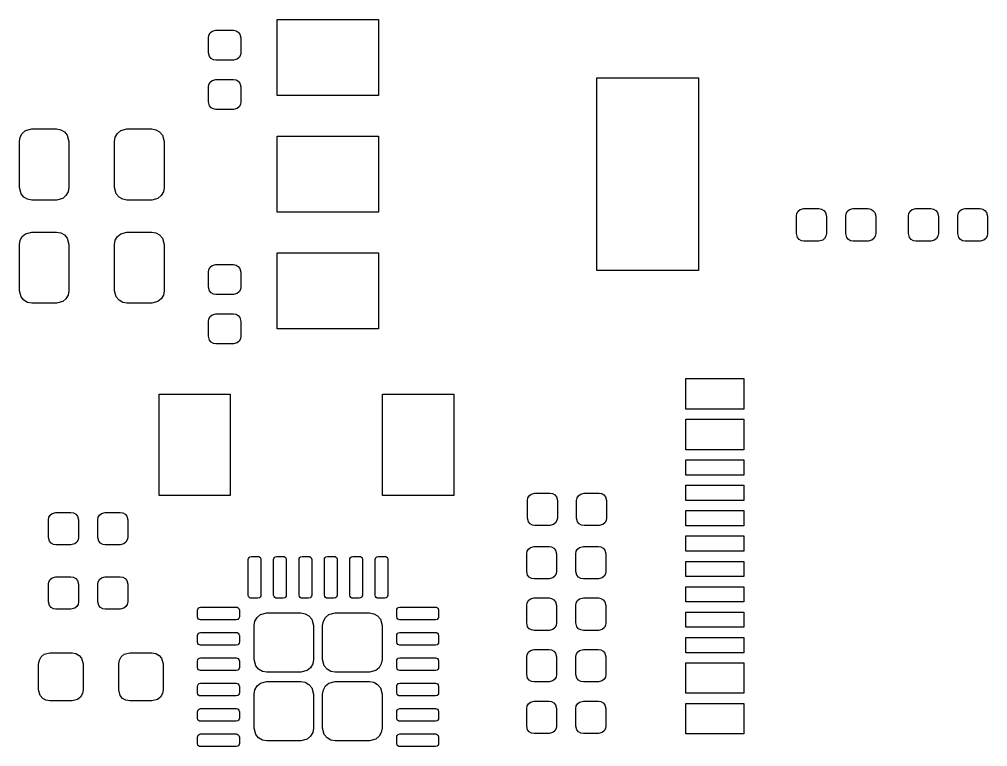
# Model space of a CAD drawing. Extents: x 105.1 to 182.7, y -98.9 to -74.4.
# Drawn here: x 163.6 to 182.67, y -88.75 to -74.42 of the extents above; entities that cross this region are included whole.
import ezdxf

# ---------------------------------------------------------------- set-up
doc = ezdxf.new("R2010")
doc.units = 0
doc.header["$MEASUREMENT"] = 0
doc.layers.add('BLACK', color=7, linetype='CONTINUOUS')

msp = doc.modelspace()

# ---------------------------------------------------------------- linework, layer by layer
at = {"layer": 'BLACK', "linetype": 'CONTINUOUS'}
for p, q in [((168.672, -75.92), (168.672, -74.42)), ((168.672, -74.42), (170.672, -74.42)), ((170.672, -74.42), (170.672, -75.92)), ((167.32, -74.7825), (167.329, -74.7321)), ((167.329, -74.7321), (167.355, -74.6877)), ((167.355, -74.6877), (167.394, -74.6548)), ((167.394, -74.6548), (167.468, -74.635)), ((167.468, -74.635), (167.812, -74.635)), ((167.812, -74.635), (167.863, -74.6439)), ((167.863, -74.6439), (167.907, -74.6695)), ((167.907, -74.6695), (167.94, -74.7087)), ((167.94, -74.7087), (167.96, -74.7825)), ((167.32, -75.0775), (167.32, -74.7825)), ((167.96, -74.7825), (167.96, -75.0775)), ((167.34, -75.1512), (167.32, -75.0775)), ((167.951, -75.1279), (167.925, -75.1723)), ((167.96, -75.0775), (167.951, -75.1279)), ((167.373, -75.1905), (167.34, -75.1512)), ((167.417, -75.2161), (167.373, -75.1905)), ((167.468, -75.225), (167.417, -75.2161)), ((167.812, -75.225), (167.468, -75.225)), ((167.886, -75.2052), (167.812, -75.225)), ((167.925, -75.1723), (167.886, -75.2052)), ((167.32, -75.7525), (167.329, -75.7021)), ((167.329, -75.7021), (167.355, -75.6577)), ((167.355, -75.6577), (167.394, -75.6248)), ((167.394, -75.6248), (167.468, -75.605)), ((167.468, -75.605), (167.812, -75.605)), ((167.812, -75.605), (167.863, -75.6139)), ((167.863, -75.6139), (167.907, -75.6395)), ((167.907, -75.6395), (167.94, -75.6787)), ((167.94, -75.6787), (167.96, -75.7525)), ((174.972, -79.37), (174.972, -75.57)), ((174.972, -75.57), (176.972, -75.57)), ((176.972, -75.57), (176.972, -79.37)), ((167.32, -76.0475), (167.32, -75.7525)), ((167.96, -75.7525), (167.96, -76.0475)), ((167.34, -76.1213), (167.32, -76.0475)), ((167.96, -76.0475), (167.951, -76.0979)), ((170.672, -75.92), (168.672, -75.92)), ((167.373, -76.1605), (167.34, -76.1213)), ((167.417, -76.1861), (167.373, -76.1605)), ((167.468, -76.195), (167.417, -76.1861)), ((167.812, -76.195), (167.468, -76.195)), ((167.886, -76.1752), (167.812, -76.195)), ((167.925, -76.1423), (167.886, -76.1752)), ((167.951, -76.0979), (167.925, -76.1423)), ((163.654, -76.6671), (163.718, -76.6127)), ((163.718, -76.6127), (163.84, -76.58)), ((163.84, -76.58), (164.328, -76.58)), ((164.328, -76.58), (164.411, -76.5947)), ((164.411, -76.5947), (164.484, -76.637)), ((164.484, -76.637), (164.539, -76.7019)), ((165.529, -76.6671), (165.593, -76.6127)), ((165.593, -76.6127), (165.715, -76.58)), ((165.715, -76.58), (166.203, -76.58)), ((166.203, -76.58), (166.286, -76.5947)), ((166.286, -76.5947), (166.359, -76.637)), ((166.359, -76.637), (166.414, -76.7019)), ((163.596, -76.8237), (163.611, -76.7404)), ((163.596, -77.7362), (163.596, -76.8237)), ((163.611, -76.7404), (163.654, -76.6671)), ((164.539, -76.7019), (164.571, -76.8237)), ((164.571, -76.8237), (164.571, -77.7362)), ((165.471, -76.8237), (165.486, -76.7404)), ((165.471, -77.7362), (165.471, -76.8237)), ((165.486, -76.7404), (165.529, -76.6671)), ((166.414, -76.7019), (166.446, -76.8237)), ((166.446, -76.8237), (166.446, -77.7362)), ((168.672, -78.22), (168.672, -76.72)), ((168.672, -76.72), (170.672, -76.72)), ((170.672, -76.72), (170.672, -78.22)), ((163.629, -77.8581), (163.596, -77.7362)), ((164.571, -77.7362), (164.557, -77.8196)), ((165.504, -77.8581), (165.471, -77.7362)), ((166.446, -77.7362), (166.432, -77.8196)), ((163.684, -77.923), (163.629, -77.8581)), ((163.757, -77.9653), (163.684, -77.923)), ((163.84, -77.98), (163.757, -77.9653)), ((164.328, -77.98), (163.84, -77.98)), ((164.45, -77.9473), (164.328, -77.98)), ((164.514, -77.8929), (164.45, -77.9473)), ((164.557, -77.8196), (164.514, -77.8929)), ((165.559, -77.923), (165.504, -77.8581)), ((165.632, -77.9653), (165.559, -77.923)), ((165.715, -77.98), (165.632, -77.9653)), ((166.203, -77.98), (165.715, -77.98)), ((166.325, -77.9473), (166.203, -77.98)), ((166.389, -77.8929), (166.325, -77.9473)), ((166.432, -77.8196), (166.389, -77.8929)), ((178.937, -78.2027), (178.976, -78.1698)), ((178.976, -78.1698), (179.049, -78.15)), ((179.049, -78.15), (179.344, -78.15)), ((179.344, -78.15), (179.395, -78.1589)), ((179.395, -78.1589), (179.439, -78.1845)), ((179.439, -78.1845), (179.472, -78.2237)), ((179.907, -78.2027), (179.946, -78.1698)), ((179.946, -78.1698), (180.019, -78.15)), ((180.019, -78.15), (180.314, -78.15)), ((180.314, -78.15), (180.365, -78.1589)), ((180.365, -78.1589), (180.409, -78.1845)), ((180.409, -78.1845), (180.442, -78.2237)), ((181.142, -78.2027), (181.181, -78.1698)), ((181.181, -78.1698), (181.254, -78.15)), ((181.254, -78.15), (181.549, -78.15)), ((181.549, -78.15), (181.6, -78.1589)), ((181.6, -78.1589), (181.644, -78.1845)), ((181.644, -78.1845), (181.677, -78.2237)), ((182.112, -78.2027), (182.151, -78.1698)), ((182.151, -78.1698), (182.224, -78.15)), ((182.224, -78.15), (182.519, -78.15)), ((182.519, -78.15), (182.57, -78.1589)), ((182.57, -78.1589), (182.614, -78.1845)), ((182.614, -78.1845), (182.647, -78.2237)), ((170.672, -78.22), (168.672, -78.22)), ((178.902, -78.2975), (178.911, -78.2471)), ((178.902, -78.6425), (178.902, -78.2975)), ((178.911, -78.2471), (178.937, -78.2027)), ((179.472, -78.2237), (179.492, -78.2975)), ((179.492, -78.2975), (179.492, -78.6425)), ((179.872, -78.2975), (179.881, -78.2471)), ((179.872, -78.6425), (179.872, -78.2975)), ((179.881, -78.2471), (179.907, -78.2027)), ((180.442, -78.2237), (180.462, -78.2975)), ((180.462, -78.2975), (180.462, -78.6425)), ((181.107, -78.2975), (181.116, -78.2471)), ((181.107, -78.6425), (181.107, -78.2975)), ((181.116, -78.2471), (181.142, -78.2027)), ((181.677, -78.2237), (181.697, -78.2975)), ((181.697, -78.2975), (181.697, -78.6425)), ((182.077, -78.2975), (182.086, -78.2471)), ((182.077, -78.6425), (182.077, -78.2975)), ((182.086, -78.2471), (182.112, -78.2027)), ((182.647, -78.2237), (182.667, -78.2975)), ((182.667, -78.2975), (182.667, -78.6425)), ((163.611, -78.7724), (163.654, -78.6991)), ((163.654, -78.6991), (163.718, -78.6447)), ((163.718, -78.6447), (163.84, -78.612)), ((163.84, -78.612), (164.328, -78.612)), ((164.328, -78.612), (164.411, -78.6267)), ((164.411, -78.6267), (164.484, -78.669)), ((164.484, -78.669), (164.539, -78.7339)), ((164.539, -78.7339), (164.571, -78.8558)), ((165.486, -78.7724), (165.529, -78.6991)), ((165.529, -78.6991), (165.593, -78.6447)), ((165.593, -78.6447), (165.715, -78.612)), ((165.715, -78.612), (166.203, -78.612)), ((166.203, -78.612), (166.286, -78.6267)), ((166.286, -78.6267), (166.359, -78.669)), ((166.359, -78.669), (166.414, -78.7339)), ((166.414, -78.7339), (166.446, -78.8558)), ((178.922, -78.7163), (178.902, -78.6425)), ((178.955, -78.7555), (178.922, -78.7163)), ((178.999, -78.7811), (178.955, -78.7555)), ((179.457, -78.7373), (179.418, -78.7702)), ((179.483, -78.6929), (179.457, -78.7373)), ((179.492, -78.6425), (179.483, -78.6929)), ((179.892, -78.7163), (179.872, -78.6425)), ((179.925, -78.7555), (179.892, -78.7163)), ((179.969, -78.7811), (179.925, -78.7555)), ((180.427, -78.7373), (180.388, -78.7702)), ((180.453, -78.6929), (180.427, -78.7373)), ((180.462, -78.6425), (180.453, -78.6929)), ((181.127, -78.7163), (181.107, -78.6425)), ((181.16, -78.7555), (181.127, -78.7163)), ((181.204, -78.7811), (181.16, -78.7555)), ((181.662, -78.7373), (181.623, -78.7702)), ((181.688, -78.6929), (181.662, -78.7373)), ((181.697, -78.6425), (181.688, -78.6929)), ((182.097, -78.7163), (182.077, -78.6425)), ((182.13, -78.7555), (182.097, -78.7163)), ((182.174, -78.7811), (182.13, -78.7555)), ((182.632, -78.7373), (182.593, -78.7702)), ((182.658, -78.6929), (182.632, -78.7373)), ((182.667, -78.6425), (182.658, -78.6929)), ((163.596, -78.8558), (163.611, -78.7724)), ((163.596, -79.7682), (163.596, -78.8558)), ((164.571, -78.8558), (164.571, -79.7682)), ((165.471, -78.8558), (165.486, -78.7724)), ((165.471, -79.7682), (165.471, -78.8558)), ((166.446, -78.8558), (166.446, -79.7682)), ((179.049, -78.79), (178.999, -78.7811)), ((179.344, -78.79), (179.049, -78.79)), ((179.418, -78.7702), (179.344, -78.79)), ((180.019, -78.79), (179.969, -78.7811)), ((180.314, -78.79), (180.019, -78.79)), ((180.388, -78.7702), (180.314, -78.79)), ((181.254, -78.79), (181.204, -78.7811)), ((181.549, -78.79), (181.254, -78.79)), ((181.623, -78.7702), (181.549, -78.79)), ((182.224, -78.79), (182.174, -78.7811)), ((182.519, -78.79), (182.224, -78.79)), ((182.593, -78.7702), (182.519, -78.79)), ((168.672, -80.52), (168.672, -79.02)), ((168.672, -79.02), (170.672, -79.02)), ((170.672, -79.02), (170.672, -80.52)), ((167.329, -79.3501), (167.355, -79.3057)), ((167.355, -79.3057), (167.394, -79.2728)), ((167.394, -79.2728), (167.468, -79.253)), ((167.468, -79.253), (167.812, -79.253)), ((167.812, -79.253), (167.863, -79.2619)), ((167.863, -79.2619), (167.907, -79.2875)), ((167.907, -79.2875), (167.94, -79.3267)), ((167.94, -79.3267), (167.96, -79.4005)), ((167.32, -79.4005), (167.329, -79.3501)), ((167.32, -79.6955), (167.32, -79.4005)), ((167.96, -79.4005), (167.96, -79.6955)), ((176.972, -79.37), (174.972, -79.37)), ((167.34, -79.7692), (167.32, -79.6955)), ((167.96, -79.6955), (167.951, -79.7459)), ((163.629, -79.8901), (163.596, -79.7682)), ((163.684, -79.955), (163.629, -79.8901)), ((164.557, -79.8516), (164.514, -79.9249)), ((164.571, -79.7682), (164.557, -79.8516)), ((165.504, -79.8901), (165.471, -79.7682)), ((165.559, -79.955), (165.504, -79.8901)), ((166.432, -79.8516), (166.389, -79.9249)), ((166.446, -79.7682), (166.432, -79.8516)), ((167.373, -79.8085), (167.34, -79.7692)), ((167.417, -79.8341), (167.373, -79.8085)), ((167.468, -79.843), (167.417, -79.8341)), ((167.812, -79.843), (167.468, -79.843)), ((167.886, -79.8232), (167.812, -79.843)), ((167.925, -79.7903), (167.886, -79.8232)), ((167.951, -79.7459), (167.925, -79.7903)), ((163.757, -79.9973), (163.684, -79.955)), ((163.84, -80.012), (163.757, -79.9973)), ((164.328, -80.012), (163.84, -80.012)), ((164.45, -79.9793), (164.328, -80.012)), ((164.514, -79.9249), (164.45, -79.9793)), ((165.632, -79.9973), (165.559, -79.955)), ((165.715, -80.012), (165.632, -79.9973)), ((166.203, -80.012), (165.715, -80.012)), ((166.325, -79.9793), (166.203, -80.012)), ((166.389, -79.9249), (166.325, -79.9793)), ((167.329, -80.3201), (167.355, -80.2757)), ((167.355, -80.2757), (167.394, -80.2428)), ((167.394, -80.2428), (167.468, -80.223)), ((167.468, -80.223), (167.812, -80.223)), ((167.812, -80.223), (167.863, -80.2319)), ((167.863, -80.2319), (167.907, -80.2575)), ((167.907, -80.2575), (167.94, -80.2968)), ((167.32, -80.3705), (167.329, -80.3201)), ((167.32, -80.6655), (167.32, -80.3705)), ((167.94, -80.2968), (167.96, -80.3705)), ((167.96, -80.3705), (167.96, -80.6655)), ((167.34, -80.7392), (167.32, -80.6655)), ((167.96, -80.6655), (167.951, -80.7159)), ((170.672, -80.52), (168.672, -80.52)), ((167.373, -80.7785), (167.34, -80.7392)), ((167.417, -80.8041), (167.373, -80.7785)), ((167.468, -80.813), (167.417, -80.8041)), ((167.812, -80.813), (167.468, -80.813)), ((167.886, -80.7932), (167.812, -80.813)), ((167.925, -80.7603), (167.886, -80.7932)), ((167.951, -80.7159), (167.925, -80.7603)), ((176.722, -82.1), (176.722, -81.5)), ((176.722, -81.5), (177.862, -81.5)), ((177.862, -81.5), (177.862, -82.1)), ((166.35, -83.804), (166.35, -81.804)), ((166.35, -81.804), (167.75, -81.804)), ((167.75, -81.804), (167.75, -83.804)), ((170.75, -83.804), (170.75, -81.804)), ((170.75, -81.804), (172.15, -81.804)), ((172.15, -81.804), (172.15, -83.804)), ((177.862, -82.1), (176.722, -82.1)), ((176.722, -82.9), (176.722, -82.3)), ((176.722, -82.3), (177.862, -82.3)), ((177.862, -82.3), (177.862, -82.9)), ((177.862, -82.9), (176.722, -82.9)), ((176.722, -83.4), (176.722, -83.1)), ((176.722, -83.1), (177.862, -83.1)), ((177.862, -83.1), (177.862, -83.4)), ((177.862, -83.4), (176.722, -83.4)), ((176.722, -83.9), (176.722, -83.6)), ((176.722, -83.6), (177.862, -83.6)), ((177.862, -83.6), (177.862, -83.9)), ((167.75, -83.804), (166.35, -83.804)), ((172.15, -83.804), (170.75, -83.804)), ((173.602, -83.9015), (173.611, -83.8511)), ((173.602, -84.2465), (173.602, -83.9015)), ((173.611, -83.8511), (173.637, -83.8067)), ((173.637, -83.8067), (173.676, -83.7738)), ((173.676, -83.7738), (173.75, -83.754)), ((173.75, -83.754), (174.045, -83.754)), ((174.045, -83.754), (174.095, -83.7629)), ((174.095, -83.7629), (174.14, -83.7885)), ((174.14, -83.7885), (174.173, -83.8277)), ((174.173, -83.8277), (174.192, -83.9015)), ((174.192, -83.9015), (174.192, -84.2465)), ((174.572, -83.9015), (174.581, -83.8511)), ((174.572, -84.2465), (174.572, -83.9015)), ((174.581, -83.8511), (174.607, -83.8067)), ((174.607, -83.8067), (174.646, -83.7738)), ((174.646, -83.7738), (174.72, -83.754)), ((174.72, -83.754), (175.015, -83.754)), ((175.015, -83.754), (175.065, -83.7629)), ((175.065, -83.7629), (175.11, -83.7885)), ((175.11, -83.7885), (175.143, -83.8277)), ((175.143, -83.8277), (175.162, -83.9015)), ((175.162, -83.9015), (175.162, -84.2465)), ((177.862, -83.9), (176.722, -83.9)), ((176.722, -84.4), (176.722, -84.1)), ((176.722, -84.1), (177.862, -84.1)), ((177.862, -84.1), (177.862, -84.4)), ((164.17, -84.2825), (164.179, -84.2321)), ((164.17, -84.6275), (164.17, -84.2825)), ((164.179, -84.2321), (164.205, -84.1877)), ((164.205, -84.1877), (164.244, -84.1548)), ((164.244, -84.1548), (164.317, -84.135)), ((164.317, -84.135), (164.612, -84.135)), ((164.612, -84.135), (164.663, -84.1439)), ((164.663, -84.1439), (164.707, -84.1695)), ((164.707, -84.1695), (164.74, -84.2087)), ((164.74, -84.2087), (164.76, -84.2825)), ((164.76, -84.2825), (164.76, -84.6275)), ((165.14, -84.2825), (165.149, -84.2321)), ((165.14, -84.6275), (165.14, -84.2825)), ((165.149, -84.2321), (165.175, -84.1877)), ((165.175, -84.1877), (165.214, -84.1548)), ((165.214, -84.1548), (165.287, -84.135)), ((165.287, -84.135), (165.582, -84.135)), ((165.582, -84.135), (165.633, -84.1439)), ((165.633, -84.1439), (165.677, -84.1695)), ((165.677, -84.1695), (165.71, -84.2087)), ((165.71, -84.2087), (165.73, -84.2825)), ((165.73, -84.2825), (165.73, -84.6275)), ((173.622, -84.3203), (173.602, -84.2465)), ((174.192, -84.2465), (174.184, -84.2969)), ((174.592, -84.3203), (174.572, -84.2465)), ((175.162, -84.2465), (175.154, -84.2969)), ((173.655, -84.3595), (173.622, -84.3203)), ((173.7, -84.3851), (173.655, -84.3595)), ((173.75, -84.394), (173.7, -84.3851)), ((174.045, -84.394), (173.75, -84.394)), ((174.119, -84.3742), (174.045, -84.394)), ((174.158, -84.3413), (174.119, -84.3742)), ((174.184, -84.2969), (174.158, -84.3413)), ((174.625, -84.3595), (174.592, -84.3203)), ((174.67, -84.3851), (174.625, -84.3595)), ((174.72, -84.394), (174.67, -84.3851)), ((175.015, -84.394), (174.72, -84.394)), ((175.089, -84.3742), (175.015, -84.394)), ((175.128, -84.3413), (175.089, -84.3742)), ((175.154, -84.2969), (175.128, -84.3413)), ((177.862, -84.4), (176.722, -84.4)), ((164.19, -84.7013), (164.17, -84.6275)), ((164.76, -84.6275), (164.751, -84.6779)), ((165.16, -84.7013), (165.14, -84.6275)), ((165.73, -84.6275), (165.721, -84.6779)), ((176.722, -84.9), (176.722, -84.6)), ((176.722, -84.6), (177.862, -84.6)), ((177.862, -84.6), (177.862, -84.9)), ((164.223, -84.7405), (164.19, -84.7013)), ((164.267, -84.7661), (164.223, -84.7405)), ((164.317, -84.775), (164.267, -84.7661)), ((164.612, -84.775), (164.317, -84.775)), ((164.686, -84.7552), (164.612, -84.775)), ((164.725, -84.7223), (164.686, -84.7552)), ((164.751, -84.6779), (164.725, -84.7223)), ((165.193, -84.7405), (165.16, -84.7013)), ((165.237, -84.7661), (165.193, -84.7405)), ((165.287, -84.775), (165.237, -84.7661)), ((165.582, -84.775), (165.287, -84.775)), ((165.656, -84.7552), (165.582, -84.775)), ((165.695, -84.7223), (165.656, -84.7552)), ((165.721, -84.6779), (165.695, -84.7223)), ((173.596, -84.9021), (173.622, -84.8577)), ((173.622, -84.8577), (173.661, -84.8248)), ((173.661, -84.8248), (173.735, -84.805)), ((173.735, -84.805), (174.03, -84.805)), ((174.03, -84.805), (174.08, -84.8139)), ((174.08, -84.8139), (174.125, -84.8395)), ((174.125, -84.8395), (174.158, -84.8787)), ((174.566, -84.9021), (174.592, -84.8577)), ((174.592, -84.8577), (174.631, -84.8248)), ((174.631, -84.8248), (174.705, -84.805)), ((174.705, -84.805), (175, -84.805)), ((175, -84.805), (175.05, -84.8139)), ((175.05, -84.8139), (175.095, -84.8395)), ((175.095, -84.8395), (175.128, -84.8787)), ((168.104, -85.0635), (168.108, -85.0421)), ((168.108, -85.0421), (168.119, -85.0233)), ((168.119, -85.0233), (168.135, -85.0094)), ((168.135, -85.0094), (168.166, -85.001)), ((168.166, -85.001), (168.291, -85.001)), ((168.291, -85.001), (168.313, -85.0048)), ((168.313, -85.0048), (168.332, -85.0156)), ((168.332, -85.0156), (168.346, -85.0322)), ((168.346, -85.0322), (168.354, -85.0635)), ((168.604, -85.0635), (168.608, -85.0421)), ((168.608, -85.0421), (168.619, -85.0233)), ((168.619, -85.0233), (168.635, -85.0094)), ((168.635, -85.0094), (168.666, -85.001)), ((168.666, -85.001), (168.791, -85.001)), ((168.791, -85.001), (168.813, -85.0048)), ((168.813, -85.0048), (168.832, -85.0156)), ((168.832, -85.0156), (168.846, -85.0322)), ((168.846, -85.0322), (168.854, -85.0635)), ((169.104, -85.0635), (169.108, -85.0421)), ((169.108, -85.0421), (169.119, -85.0233)), ((169.119, -85.0233), (169.135, -85.0094)), ((169.135, -85.0094), (169.166, -85.001)), ((169.166, -85.001), (169.291, -85.001)), ((169.291, -85.001), (169.313, -85.0048)), ((169.313, -85.0048), (169.332, -85.0156)), ((169.332, -85.0156), (169.346, -85.0322)), ((169.346, -85.0322), (169.354, -85.0635)), ((169.604, -85.0635), (169.608, -85.0421)), ((169.608, -85.0421), (169.619, -85.0233)), ((169.619, -85.0233), (169.635, -85.0094)), ((169.635, -85.0094), (169.666, -85.001)), ((169.666, -85.001), (169.791, -85.001)), ((169.791, -85.001), (169.813, -85.0048)), ((169.813, -85.0048), (169.832, -85.0156)), ((169.832, -85.0156), (169.846, -85.0322)), ((169.846, -85.0322), (169.854, -85.0635)), ((170.104, -85.0635), (170.108, -85.0421)), ((170.108, -85.0421), (170.119, -85.0233)), ((170.119, -85.0233), (170.135, -85.0094)), ((170.135, -85.0094), (170.166, -85.001)), ((170.166, -85.001), (170.291, -85.001)), ((170.291, -85.001), (170.313, -85.0048)), ((170.313, -85.0048), (170.332, -85.0156)), ((170.332, -85.0156), (170.346, -85.0322)), ((170.346, -85.0322), (170.354, -85.0635)), ((170.604, -85.0635), (170.608, -85.0421)), ((170.608, -85.0421), (170.619, -85.0233)), ((170.619, -85.0233), (170.635, -85.0094)), ((170.635, -85.0094), (170.666, -85.001)), ((170.666, -85.001), (170.791, -85.001)), ((170.791, -85.001), (170.813, -85.0048)), ((170.813, -85.0048), (170.832, -85.0156)), ((170.832, -85.0156), (170.846, -85.0322)), ((170.846, -85.0322), (170.854, -85.0635)), ((173.588, -84.9525), (173.596, -84.9021)), ((173.588, -85.2975), (173.588, -84.9525)), ((174.158, -84.8787), (174.177, -84.9525)), ((174.177, -84.9525), (174.177, -85.2975)), ((174.558, -84.9525), (174.566, -84.9021)), ((174.558, -85.2975), (174.558, -84.9525)), ((175.128, -84.8787), (175.147, -84.9525)), ((175.147, -84.9525), (175.147, -85.2975)), ((177.862, -84.9), (176.722, -84.9)), ((168.104, -85.7635), (168.104, -85.0635)), ((168.354, -85.0635), (168.354, -85.7635)), ((168.604, -85.7635), (168.604, -85.0635)), ((168.854, -85.0635), (168.854, -85.7635)), ((169.104, -85.7635), (169.104, -85.0635)), ((169.354, -85.0635), (169.354, -85.7635)), ((169.604, -85.7635), (169.604, -85.0635)), ((169.854, -85.0635), (169.854, -85.7635)), ((170.104, -85.7635), (170.104, -85.0635)), ((170.354, -85.0635), (170.354, -85.7635)), ((170.604, -85.7635), (170.604, -85.0635)), ((170.854, -85.0635), (170.854, -85.7635)), ((176.722, -85.4), (176.722, -85.1)), ((176.722, -85.1), (177.862, -85.1)), ((177.862, -85.1), (177.862, -85.4)), ((164.205, -85.4577), (164.244, -85.4248)), ((164.244, -85.4248), (164.317, -85.405)), ((164.317, -85.405), (164.612, -85.405)), ((164.612, -85.405), (164.663, -85.4139)), ((164.663, -85.4139), (164.707, -85.4395)), ((165.175, -85.4577), (165.214, -85.4248)), ((165.214, -85.4248), (165.287, -85.405)), ((165.287, -85.405), (165.582, -85.405)), ((165.582, -85.405), (165.633, -85.4139)), ((165.633, -85.4139), (165.677, -85.4395)), ((173.607, -85.3712), (173.588, -85.2975)), ((173.64, -85.4105), (173.607, -85.3712)), ((173.685, -85.4361), (173.64, -85.4105)), ((173.735, -85.445), (173.685, -85.4361)), ((174.104, -85.4252), (174.03, -85.445)), ((174.143, -85.3923), (174.104, -85.4252)), ((174.169, -85.3479), (174.143, -85.3923)), ((174.177, -85.2975), (174.169, -85.3479)), ((174.577, -85.3712), (174.558, -85.2975)), ((174.61, -85.4105), (174.577, -85.3712)), ((174.655, -85.4361), (174.61, -85.4105)), ((174.705, -85.445), (174.655, -85.4361)), ((175.074, -85.4252), (175, -85.445)), ((175.113, -85.3923), (175.074, -85.4252)), ((175.139, -85.3479), (175.113, -85.3923)), ((175.147, -85.2975), (175.139, -85.3479)), ((177.862, -85.4), (176.722, -85.4)), ((164.17, -85.5525), (164.179, -85.5021)), ((164.17, -85.8975), (164.17, -85.5525)), ((164.179, -85.5021), (164.205, -85.4577)), ((164.707, -85.4395), (164.74, -85.4787)), ((164.74, -85.4787), (164.76, -85.5525)), ((164.76, -85.5525), (164.76, -85.8975)), ((165.14, -85.5525), (165.149, -85.5021)), ((165.14, -85.8975), (165.14, -85.5525)), ((165.149, -85.5021), (165.175, -85.4577)), ((165.677, -85.4395), (165.71, -85.4787)), ((165.71, -85.4787), (165.73, -85.5525)), ((165.73, -85.5525), (165.73, -85.8975)), ((174.03, -85.445), (173.735, -85.445)), ((175, -85.445), (174.705, -85.445)), ((176.722, -85.9), (176.722, -85.6)), ((176.722, -85.6), (177.862, -85.6)), ((177.862, -85.6), (177.862, -85.9)), ((168.112, -85.7947), (168.104, -85.7635)), ((168.126, -85.8114), (168.112, -85.7947)), ((168.145, -85.8222), (168.126, -85.8114)), ((168.323, -85.8176), (168.291, -85.826)), ((168.339, -85.8037), (168.323, -85.8176)), ((168.35, -85.7849), (168.339, -85.8037)), ((168.354, -85.7635), (168.35, -85.7849)), ((168.612, -85.7947), (168.604, -85.7635)), ((168.626, -85.8114), (168.612, -85.7947)), ((168.645, -85.8222), (168.626, -85.8114)), ((168.823, -85.8176), (168.791, -85.826)), ((168.839, -85.8037), (168.823, -85.8176)), ((168.85, -85.7849), (168.839, -85.8037)), ((168.854, -85.7635), (168.85, -85.7849)), ((169.112, -85.7947), (169.104, -85.7635)), ((169.126, -85.8114), (169.112, -85.7947)), ((169.145, -85.8222), (169.126, -85.8114)), ((169.323, -85.8176), (169.291, -85.826)), ((169.339, -85.8037), (169.323, -85.8176)), ((169.35, -85.7849), (169.339, -85.8037)), ((169.354, -85.7635), (169.35, -85.7849)), ((169.612, -85.7947), (169.604, -85.7635)), ((169.626, -85.8114), (169.612, -85.7947)), ((169.645, -85.8222), (169.626, -85.8114)), ((169.823, -85.8176), (169.791, -85.826)), ((169.839, -85.8037), (169.823, -85.8176)), ((169.85, -85.7849), (169.839, -85.8037)), ((169.854, -85.7635), (169.85, -85.7849)), ((170.112, -85.7947), (170.104, -85.7635)), ((170.126, -85.8114), (170.112, -85.7947)), ((170.145, -85.8222), (170.126, -85.8114)), ((170.323, -85.8176), (170.291, -85.826)), ((170.339, -85.8037), (170.323, -85.8176)), ((170.35, -85.7849), (170.339, -85.8037)), ((170.354, -85.7635), (170.35, -85.7849)), ((170.612, -85.7947), (170.604, -85.7635)), ((170.626, -85.8114), (170.612, -85.7947)), ((170.645, -85.8222), (170.626, -85.8114)), ((170.823, -85.8176), (170.791, -85.826)), ((170.839, -85.8037), (170.823, -85.8176)), ((170.85, -85.7849), (170.839, -85.8037)), ((170.854, -85.7635), (170.85, -85.7849)), ((164.19, -85.9712), (164.17, -85.8975)), ((164.223, -86.0105), (164.19, -85.9712)), ((164.725, -85.9923), (164.686, -86.0252)), ((164.751, -85.9479), (164.725, -85.9923)), ((164.76, -85.8975), (164.751, -85.9479)), ((165.16, -85.9712), (165.14, -85.8975)), ((165.193, -86.0105), (165.16, -85.9712)), ((165.695, -85.9923), (165.656, -86.0252)), ((165.721, -85.9479), (165.695, -85.9923)), ((165.73, -85.8975), (165.721, -85.9479)), ((167.119, -86.0233), (167.135, -86.0094)), ((167.135, -86.0094), (167.166, -86.001)), ((167.166, -86.001), (167.867, -86.001)), ((167.867, -86.001), (167.888, -86.0048)), ((167.888, -86.0048), (167.907, -86.0156)), ((168.166, -85.826), (168.145, -85.8222)), ((168.291, -85.826), (168.166, -85.826)), ((168.666, -85.826), (168.645, -85.8222)), ((168.791, -85.826), (168.666, -85.826)), ((169.166, -85.826), (169.145, -85.8222)), ((169.291, -85.826), (169.166, -85.826)), ((169.666, -85.826), (169.645, -85.8222)), ((169.791, -85.826), (169.666, -85.826)), ((170.166, -85.826), (170.145, -85.8222)), ((170.291, -85.826), (170.166, -85.826)), ((170.666, -85.826), (170.645, -85.8222)), ((170.791, -85.826), (170.666, -85.826)), ((171.044, -86.0233), (171.06, -86.0094)), ((171.06, -86.0094), (171.091, -86.001)), ((171.091, -86.001), (171.791, -86.001)), ((171.791, -86.001), (171.813, -86.0048)), ((171.813, -86.0048), (171.832, -86.0156)), ((173.588, -85.9685), (173.596, -85.9181)), ((173.588, -86.3135), (173.588, -85.9685)), ((173.596, -85.9181), (173.622, -85.8737)), ((173.622, -85.8737), (173.661, -85.8408)), ((173.661, -85.8408), (173.735, -85.821)), ((173.735, -85.821), (174.03, -85.821)), ((174.03, -85.821), (174.08, -85.8299)), ((174.08, -85.8299), (174.125, -85.8555)), ((174.125, -85.8555), (174.158, -85.8948)), ((174.158, -85.8948), (174.177, -85.9685)), ((174.177, -85.9685), (174.177, -86.3135)), ((174.558, -85.9685), (174.566, -85.9181)), ((174.558, -86.3135), (174.558, -85.9685)), ((174.566, -85.9181), (174.592, -85.8737)), ((174.592, -85.8737), (174.631, -85.8408)), ((174.631, -85.8408), (174.705, -85.821)), ((174.705, -85.821), (175, -85.821)), ((175, -85.821), (175.05, -85.8299)), ((175.05, -85.8299), (175.095, -85.8555)), ((175.095, -85.8555), (175.128, -85.8948)), ((175.128, -85.8948), (175.147, -85.9685)), ((175.147, -85.9685), (175.147, -86.3135)), ((177.862, -85.9), (176.722, -85.9)), ((164.267, -86.0361), (164.223, -86.0105)), ((164.317, -86.045), (164.267, -86.0361)), ((164.612, -86.045), (164.317, -86.045)), ((164.686, -86.0252), (164.612, -86.045)), ((165.237, -86.0361), (165.193, -86.0105)), ((165.287, -86.045), (165.237, -86.0361)), ((165.582, -86.045), (165.287, -86.045)), ((165.656, -86.0252), (165.582, -86.045)), ((167.104, -86.0635), (167.108, -86.0421)), ((167.104, -86.1885), (167.104, -86.0635)), ((167.112, -86.2197), (167.104, -86.1885)), ((167.108, -86.0421), (167.119, -86.0233)), ((167.907, -86.0156), (167.921, -86.0322)), ((167.921, -86.0322), (167.929, -86.0635)), ((167.929, -86.1885), (167.925, -86.2099)), ((167.929, -86.0635), (167.929, -86.1885)), ((168.277, -86.2053), (168.344, -86.1495)), ((168.344, -86.1495), (168.469, -86.116)), ((168.469, -86.116), (169.139, -86.116)), ((169.139, -86.116), (169.225, -86.1311)), ((169.225, -86.1311), (169.3, -86.1745)), ((169.3, -86.1745), (169.356, -86.241)), ((169.627, -86.2053), (169.694, -86.1495)), ((169.694, -86.1495), (169.819, -86.116)), ((169.819, -86.116), (170.489, -86.116)), ((170.489, -86.116), (170.575, -86.1311)), ((170.575, -86.1311), (170.65, -86.1745)), ((170.65, -86.1745), (170.706, -86.241)), ((171.029, -86.0635), (171.033, -86.0421)), ((171.029, -86.1885), (171.029, -86.0635)), ((171.037, -86.2197), (171.029, -86.1885)), ((171.033, -86.0421), (171.044, -86.0233)), ((171.832, -86.0156), (171.846, -86.0322)), ((171.846, -86.0322), (171.854, -86.0635)), ((171.854, -86.1885), (171.85, -86.2099)), ((171.854, -86.0635), (171.854, -86.1885)), ((176.722, -86.4), (176.722, -86.1)), ((176.722, -86.1), (177.862, -86.1)), ((177.862, -86.1), (177.862, -86.4)), ((167.126, -86.2364), (167.112, -86.2197)), ((167.145, -86.2472), (167.126, -86.2364)), ((167.166, -86.251), (167.145, -86.2472)), ((167.867, -86.251), (167.166, -86.251)), ((167.898, -86.2426), (167.867, -86.251)), ((167.914, -86.2287), (167.898, -86.2426)), ((167.925, -86.2099), (167.914, -86.2287)), ((168.219, -86.366), (168.234, -86.2805)), ((168.219, -87.036), (168.219, -86.366)), ((168.234, -86.2805), (168.277, -86.2053)), ((169.356, -86.241), (169.389, -86.366)), ((169.389, -86.366), (169.389, -87.036)), ((169.569, -86.366), (169.584, -86.2805)), ((169.569, -87.036), (169.569, -86.366)), ((169.584, -86.2805), (169.627, -86.2053)), ((170.706, -86.241), (170.739, -86.366)), ((170.739, -86.366), (170.739, -87.036)), ((171.051, -86.2364), (171.037, -86.2197)), ((171.07, -86.2472), (171.051, -86.2364)), ((171.091, -86.251), (171.07, -86.2472)), ((171.791, -86.251), (171.091, -86.251)), ((171.823, -86.2426), (171.791, -86.251)), ((171.839, -86.2287), (171.823, -86.2426)), ((171.85, -86.2099), (171.839, -86.2287)), ((173.607, -86.3872), (173.588, -86.3135)), ((173.64, -86.4265), (173.607, -86.3872)), ((174.169, -86.3639), (174.143, -86.4083)), ((174.177, -86.3135), (174.169, -86.3639)), ((174.577, -86.3872), (174.558, -86.3135)), ((174.61, -86.4265), (174.577, -86.3872)), ((175.139, -86.3639), (175.113, -86.4083)), ((175.147, -86.3135), (175.139, -86.3639)), ((167.104, -86.5635), (167.108, -86.5421)), ((167.104, -86.6885), (167.104, -86.5635)), ((167.108, -86.5421), (167.119, -86.5233)), ((167.119, -86.5233), (167.135, -86.5094)), ((167.135, -86.5094), (167.166, -86.501)), ((167.166, -86.501), (167.867, -86.501)), ((167.867, -86.501), (167.888, -86.5048)), ((167.888, -86.5048), (167.907, -86.5156)), ((167.907, -86.5156), (167.921, -86.5322)), ((167.921, -86.5322), (167.929, -86.5635)), ((167.929, -86.5635), (167.929, -86.6885)), ((171.029, -86.5635), (171.033, -86.5421)), ((171.029, -86.6885), (171.029, -86.5635)), ((171.033, -86.5421), (171.044, -86.5233)), ((171.044, -86.5233), (171.06, -86.5094)), ((171.06, -86.5094), (171.091, -86.501)), ((171.091, -86.501), (171.791, -86.501)), ((171.791, -86.501), (171.813, -86.5048)), ((171.813, -86.5048), (171.832, -86.5156)), ((171.832, -86.5156), (171.846, -86.5322)), ((171.846, -86.5322), (171.854, -86.5635)), ((171.854, -86.5635), (171.854, -86.6885)), ((173.685, -86.4521), (173.64, -86.4265)), ((173.735, -86.461), (173.685, -86.4521)), ((174.03, -86.461), (173.735, -86.461)), ((174.104, -86.4412), (174.03, -86.461)), ((174.143, -86.4083), (174.104, -86.4412)), ((174.655, -86.4521), (174.61, -86.4265)), ((174.705, -86.461), (174.655, -86.4521)), ((175, -86.461), (174.705, -86.461)), ((175.074, -86.4412), (175, -86.461)), ((175.113, -86.4083), (175.074, -86.4412)), ((177.862, -86.4), (176.722, -86.4)), ((167.112, -86.7197), (167.104, -86.6885)), ((167.126, -86.7364), (167.112, -86.7197)), ((167.145, -86.7472), (167.126, -86.7364)), ((167.166, -86.751), (167.145, -86.7472)), ((167.867, -86.751), (167.166, -86.751)), ((167.898, -86.7426), (167.867, -86.751)), ((167.914, -86.7287), (167.898, -86.7426)), ((167.925, -86.7099), (167.914, -86.7287)), ((167.929, -86.6885), (167.925, -86.7099)), ((171.037, -86.7197), (171.029, -86.6885)), ((171.051, -86.7364), (171.037, -86.7197)), ((171.07, -86.7472), (171.051, -86.7364)), ((171.091, -86.751), (171.07, -86.7472)), ((171.791, -86.751), (171.091, -86.751)), ((171.823, -86.7426), (171.791, -86.751)), ((171.839, -86.7287), (171.823, -86.7426)), ((171.85, -86.7099), (171.839, -86.7287)), ((171.854, -86.6885), (171.85, -86.7099)), ((176.722, -86.9), (176.722, -86.6)), ((176.722, -86.6), (177.862, -86.6)), ((177.862, -86.6), (177.862, -86.9)), ((164.028, -86.9791), (164.086, -86.9303)), ((164.086, -86.9303), (164.195, -86.901)), ((164.195, -86.901), (164.633, -86.901)), ((164.633, -86.901), (164.708, -86.9142)), ((164.708, -86.9142), (164.773, -86.9522)), ((164.773, -86.9522), (164.822, -87.0104)), ((165.603, -86.9791), (165.661, -86.9303)), ((165.661, -86.9303), (165.77, -86.901)), ((165.77, -86.901), (166.208, -86.901)), ((166.208, -86.901), (166.283, -86.9142)), ((166.283, -86.9142), (166.348, -86.9522)), ((166.348, -86.9522), (166.397, -87.0104)), ((173.588, -86.9845), (173.596, -86.9341)), ((173.596, -86.9341), (173.622, -86.8897)), ((173.622, -86.8897), (173.661, -86.8568)), ((173.661, -86.8568), (173.735, -86.837)), ((173.735, -86.837), (174.03, -86.837)), ((174.03, -86.837), (174.08, -86.8459)), ((174.08, -86.8459), (174.125, -86.8715)), ((174.125, -86.8715), (174.158, -86.9107)), ((174.158, -86.9107), (174.177, -86.9845)), ((174.558, -86.9845), (174.566, -86.9341)), ((174.566, -86.9341), (174.592, -86.8897)), ((174.592, -86.8897), (174.631, -86.8568)), ((174.631, -86.8568), (174.705, -86.837)), ((174.705, -86.837), (175, -86.837)), ((175, -86.837), (175.05, -86.8459)), ((175.05, -86.8459), (175.095, -86.8715)), ((175.095, -86.8715), (175.128, -86.9107)), ((175.128, -86.9107), (175.147, -86.9845)), ((177.862, -86.9), (176.722, -86.9)), ((163.976, -87.1197), (163.99, -87.0449)), ((163.976, -87.6322), (163.976, -87.1197)), ((163.99, -87.0449), (164.028, -86.9791)), ((164.822, -87.0104), (164.851, -87.1197)), ((164.851, -87.1197), (164.851, -87.6322)), ((165.552, -87.1197), (165.565, -87.0449)), ((165.552, -87.6322), (165.552, -87.1197)), ((165.565, -87.0449), (165.603, -86.9791)), ((166.397, -87.0104), (166.427, -87.1197)), ((166.427, -87.1197), (166.427, -87.6322)), ((167.104, -87.0635), (167.108, -87.0421)), ((167.104, -87.1885), (167.104, -87.0635)), ((167.108, -87.0421), (167.119, -87.0233)), ((167.119, -87.0233), (167.135, -87.0094)), ((167.135, -87.0094), (167.166, -87.001)), ((167.166, -87.001), (167.867, -87.001)), ((167.867, -87.001), (167.888, -87.0048)), ((167.888, -87.0048), (167.907, -87.0156)), ((167.907, -87.0156), (167.921, -87.0322)), ((167.921, -87.0322), (167.929, -87.0635)), ((167.929, -87.0635), (167.929, -87.1885)), ((168.252, -87.161), (168.219, -87.036)), ((169.374, -87.1215), (169.331, -87.1967)), ((169.389, -87.036), (169.374, -87.1215)), ((169.602, -87.161), (169.569, -87.036)), ((170.724, -87.1215), (170.681, -87.1967)), ((170.739, -87.036), (170.724, -87.1215)), ((171.029, -87.0635), (171.033, -87.0421)), ((171.029, -87.1885), (171.029, -87.0635)), ((171.033, -87.0421), (171.044, -87.0233)), ((171.044, -87.0233), (171.06, -87.0094)), ((171.06, -87.0094), (171.091, -87.001)), ((171.091, -87.001), (171.791, -87.001)), ((171.791, -87.001), (171.813, -87.0048)), ((171.813, -87.0048), (171.832, -87.0156)), ((171.832, -87.0156), (171.846, -87.0322)), ((171.846, -87.0322), (171.854, -87.0635)), ((171.854, -87.0635), (171.854, -87.1885)), ((173.588, -87.3295), (173.588, -86.9845)), ((174.177, -86.9845), (174.177, -87.3295)), ((174.558, -87.3295), (174.558, -86.9845)), ((175.147, -86.9845), (175.147, -87.3295)), ((176.722, -87.7), (176.722, -87.1)), ((176.722, -87.1), (177.862, -87.1)), ((177.862, -87.1), (177.862, -87.7)), ((167.112, -87.2197), (167.104, -87.1885)), ((167.126, -87.2364), (167.112, -87.2197)), ((167.145, -87.2472), (167.126, -87.2364)), ((167.166, -87.251), (167.145, -87.2472)), ((167.867, -87.251), (167.166, -87.251)), ((167.898, -87.2426), (167.867, -87.251)), ((167.914, -87.2287), (167.898, -87.2426)), ((167.925, -87.2099), (167.914, -87.2287)), ((167.929, -87.1885), (167.925, -87.2099)), ((168.308, -87.2275), (168.252, -87.161)), ((168.383, -87.2709), (168.308, -87.2275)), ((168.469, -87.286), (168.383, -87.2709)), ((169.139, -87.286), (168.469, -87.286)), ((169.264, -87.2525), (169.139, -87.286)), ((169.331, -87.1967), (169.264, -87.2525)), ((169.658, -87.2275), (169.602, -87.161)), ((169.733, -87.2709), (169.658, -87.2275)), ((169.819, -87.286), (169.733, -87.2709)), ((170.489, -87.286), (169.819, -87.286)), ((170.614, -87.2525), (170.489, -87.286)), ((170.681, -87.1967), (170.614, -87.2525)), ((171.037, -87.2197), (171.029, -87.1885)), ((171.051, -87.2364), (171.037, -87.2197)), ((171.07, -87.2472), (171.051, -87.2364)), ((171.091, -87.251), (171.07, -87.2472)), ((171.791, -87.251), (171.091, -87.251)), ((171.823, -87.2426), (171.791, -87.251)), ((171.839, -87.2287), (171.823, -87.2426)), ((171.85, -87.2099), (171.839, -87.2287)), ((171.854, -87.1885), (171.85, -87.2099)), ((173.607, -87.4032), (173.588, -87.3295)), ((174.177, -87.3295), (174.169, -87.3799)), ((174.577, -87.4032), (174.558, -87.3295)), ((175.147, -87.3295), (175.139, -87.3799)), ((167.108, -87.5421), (167.119, -87.5233)), ((167.119, -87.5233), (167.135, -87.5094)), ((167.135, -87.5094), (167.166, -87.501)), ((167.166, -87.501), (167.867, -87.501)), ((167.867, -87.501), (167.888, -87.5048)), ((167.888, -87.5048), (167.907, -87.5156)), ((167.907, -87.5156), (167.921, -87.5322)), ((167.921, -87.5322), (167.929, -87.5635)), ((168.277, -87.5553), (168.344, -87.4995)), ((168.344, -87.4995), (168.469, -87.466)), ((168.469, -87.466), (169.139, -87.466)), ((169.139, -87.466), (169.225, -87.4811)), ((169.225, -87.4811), (169.3, -87.5245)), ((169.3, -87.5245), (169.356, -87.591)), ((169.627, -87.5553), (169.694, -87.4995)), ((169.694, -87.4995), (169.819, -87.466)), ((169.819, -87.466), (170.489, -87.466)), ((170.489, -87.466), (170.575, -87.4811)), ((170.575, -87.4811), (170.65, -87.5245)), ((170.65, -87.5245), (170.706, -87.591)), ((171.033, -87.5421), (171.044, -87.5233)), ((171.044, -87.5233), (171.06, -87.5094)), ((171.06, -87.5094), (171.091, -87.501)), ((171.091, -87.501), (171.791, -87.501)), ((171.791, -87.501), (171.813, -87.5048)), ((171.813, -87.5048), (171.832, -87.5156)), ((171.832, -87.5156), (171.846, -87.5322)), ((171.846, -87.5322), (171.854, -87.5635)), ((173.64, -87.4425), (173.607, -87.4032)), ((173.685, -87.4681), (173.64, -87.4425)), ((173.735, -87.477), (173.685, -87.4681)), ((174.03, -87.477), (173.735, -87.477)), ((174.104, -87.4572), (174.03, -87.477)), ((174.143, -87.4243), (174.104, -87.4572)), ((174.169, -87.3799), (174.143, -87.4243)), ((174.61, -87.4425), (174.577, -87.4032)), ((174.655, -87.4681), (174.61, -87.4425)), ((174.705, -87.477), (174.655, -87.4681)), ((175, -87.477), (174.705, -87.477)), ((175.074, -87.4572), (175, -87.477)), ((175.113, -87.4243), (175.074, -87.4572)), ((175.139, -87.3799), (175.113, -87.4243)), ((164.006, -87.7416), (163.976, -87.6322)), ((164.838, -87.7071), (164.8, -87.7729)), ((164.851, -87.6322), (164.838, -87.7071)), ((165.581, -87.7416), (165.552, -87.6322)), ((166.413, -87.7071), (166.375, -87.7729)), ((166.427, -87.6322), (166.413, -87.7071)), ((167.104, -87.5635), (167.108, -87.5421)), ((167.104, -87.6885), (167.104, -87.5635)), ((167.112, -87.7197), (167.104, -87.6885)), ((167.126, -87.7364), (167.112, -87.7197)), ((167.925, -87.7099), (167.914, -87.7287)), ((167.929, -87.6885), (167.925, -87.7099)), ((167.929, -87.5635), (167.929, -87.6885)), ((168.219, -87.716), (168.234, -87.6305)), ((168.219, -88.386), (168.219, -87.716)), ((168.234, -87.6305), (168.277, -87.5553)), ((169.356, -87.591), (169.389, -87.716)), ((169.389, -87.716), (169.389, -88.386)), ((169.569, -87.716), (169.584, -87.6305)), ((169.569, -88.386), (169.569, -87.716)), ((169.584, -87.6305), (169.627, -87.5553)), ((170.706, -87.591), (170.739, -87.716)), ((170.739, -87.716), (170.739, -88.386)), ((171.029, -87.5635), (171.033, -87.5421)), ((171.029, -87.6885), (171.029, -87.5635)), ((171.037, -87.7197), (171.029, -87.6885)), ((171.051, -87.7364), (171.037, -87.7197)), ((171.85, -87.7099), (171.839, -87.7287)), ((171.854, -87.6885), (171.85, -87.7099)), ((171.854, -87.5635), (171.854, -87.6885)), ((177.862, -87.7), (176.722, -87.7)), ((164.055, -87.7998), (164.006, -87.7416)), ((164.12, -87.8378), (164.055, -87.7998)), ((164.195, -87.851), (164.12, -87.8378)), ((164.633, -87.851), (164.195, -87.851)), ((164.742, -87.8217), (164.633, -87.851)), ((164.8, -87.7729), (164.742, -87.8217)), ((165.63, -87.7998), (165.581, -87.7416)), ((165.695, -87.8378), (165.63, -87.7998)), ((165.77, -87.851), (165.695, -87.8378)), ((166.208, -87.851), (165.77, -87.851)), ((166.317, -87.8217), (166.208, -87.851)), ((166.375, -87.7729), (166.317, -87.8217)), ((167.145, -87.7472), (167.126, -87.7364)), ((167.166, -87.751), (167.145, -87.7472)), ((167.867, -87.751), (167.166, -87.751)), ((167.898, -87.7426), (167.867, -87.751)), ((167.914, -87.7287), (167.898, -87.7426)), ((171.07, -87.7472), (171.051, -87.7364)), ((171.091, -87.751), (171.07, -87.7472)), ((171.791, -87.751), (171.091, -87.751)), ((171.823, -87.7426), (171.791, -87.751)), ((171.839, -87.7287), (171.823, -87.7426)), ((173.596, -87.9501), (173.622, -87.9057)), ((173.622, -87.9057), (173.661, -87.8728)), ((173.661, -87.8728), (173.735, -87.853)), ((173.735, -87.853), (174.03, -87.853)), ((174.03, -87.853), (174.08, -87.8619)), ((174.08, -87.8619), (174.125, -87.8875)), ((174.125, -87.8875), (174.158, -87.9267)), ((174.566, -87.9501), (174.592, -87.9057)), ((174.592, -87.9057), (174.631, -87.8728)), ((174.631, -87.8728), (174.705, -87.853)), ((174.705, -87.853), (175, -87.853)), ((175, -87.853), (175.05, -87.8619)), ((175.05, -87.8619), (175.095, -87.8875)), ((175.095, -87.8875), (175.128, -87.9267)), ((176.722, -88.5), (176.722, -87.9)), ((176.722, -87.9), (177.862, -87.9)), ((177.862, -87.9), (177.862, -88.5)), ((167.104, -88.0635), (167.108, -88.0421)), ((167.104, -88.1885), (167.104, -88.0635)), ((167.108, -88.0421), (167.119, -88.0233)), ((167.119, -88.0233), (167.135, -88.0094)), ((167.135, -88.0094), (167.166, -88.001)), ((167.166, -88.001), (167.867, -88.001)), ((167.867, -88.001), (167.888, -88.0048)), ((167.888, -88.0048), (167.907, -88.0156)), ((167.907, -88.0156), (167.921, -88.0322)), ((167.921, -88.0322), (167.929, -88.0635)), ((167.929, -88.0635), (167.929, -88.1885)), ((171.029, -88.0635), (171.033, -88.0421)), ((171.029, -88.1885), (171.029, -88.0635)), ((171.033, -88.0421), (171.044, -88.0233)), ((171.044, -88.0233), (171.06, -88.0094)), ((171.06, -88.0094), (171.091, -88.001)), ((171.091, -88.001), (171.791, -88.001)), ((171.791, -88.001), (171.813, -88.0048)), ((171.813, -88.0048), (171.832, -88.0156)), ((171.832, -88.0156), (171.846, -88.0322)), ((171.846, -88.0322), (171.854, -88.0635)), ((171.854, -88.0635), (171.854, -88.1885)), ((173.588, -88.0005), (173.596, -87.9501)), ((173.588, -88.3455), (173.588, -88.0005)), ((174.158, -87.9267), (174.177, -88.0005)), ((174.177, -88.0005), (174.177, -88.3455)), ((174.558, -88.0005), (174.566, -87.9501)), ((174.558, -88.3455), (174.558, -88.0005)), ((175.128, -87.9267), (175.147, -88.0005)), ((175.147, -88.0005), (175.147, -88.3455)), ((167.112, -88.2197), (167.104, -88.1885)), ((167.126, -88.2364), (167.112, -88.2197)), ((167.145, -88.2472), (167.126, -88.2364)), ((167.166, -88.251), (167.145, -88.2472)), ((167.867, -88.251), (167.166, -88.251)), ((167.898, -88.2426), (167.867, -88.251)), ((167.914, -88.2287), (167.898, -88.2426)), ((167.925, -88.2099), (167.914, -88.2287)), ((167.929, -88.1885), (167.925, -88.2099)), ((171.037, -88.2197), (171.029, -88.1885)), ((171.051, -88.2364), (171.037, -88.2197)), ((171.07, -88.2472), (171.051, -88.2364)), ((171.091, -88.251), (171.07, -88.2472)), ((171.791, -88.251), (171.091, -88.251)), ((171.823, -88.2426), (171.791, -88.251)), ((171.839, -88.2287), (171.823, -88.2426)), ((171.85, -88.2099), (171.839, -88.2287)), ((171.854, -88.1885), (171.85, -88.2099)), ((168.252, -88.511), (168.219, -88.386)), ((169.374, -88.4715), (169.331, -88.5467)), ((169.389, -88.386), (169.374, -88.4715)), ((169.602, -88.511), (169.569, -88.386)), ((170.724, -88.4715), (170.681, -88.5467)), ((170.739, -88.386), (170.724, -88.4715)), ((173.607, -88.4192), (173.588, -88.3455)), ((173.64, -88.4585), (173.607, -88.4192)), ((173.685, -88.4841), (173.64, -88.4585)), ((173.735, -88.493), (173.685, -88.4841)), ((174.104, -88.4732), (174.03, -88.493)), ((174.143, -88.4403), (174.104, -88.4732)), ((174.169, -88.3959), (174.143, -88.4403)), ((174.177, -88.3455), (174.169, -88.3959)), ((174.577, -88.4192), (174.558, -88.3455)), ((174.61, -88.4585), (174.577, -88.4192)), ((174.655, -88.4841), (174.61, -88.4585)), ((174.705, -88.493), (174.655, -88.4841)), ((175.074, -88.4732), (175, -88.493)), ((175.113, -88.4403), (175.074, -88.4732)), ((175.139, -88.3959), (175.113, -88.4403)), ((175.147, -88.3455), (175.139, -88.3959)), ((167.104, -88.5635), (167.108, -88.5421)), ((167.104, -88.6885), (167.104, -88.5635)), ((167.108, -88.5421), (167.119, -88.5233)), ((167.119, -88.5233), (167.135, -88.5094)), ((167.135, -88.5094), (167.166, -88.501)), ((167.166, -88.501), (167.867, -88.501)), ((167.867, -88.501), (167.888, -88.5048)), ((167.888, -88.5048), (167.907, -88.5156)), ((167.907, -88.5156), (167.921, -88.5322)), ((167.921, -88.5322), (167.929, -88.5635)), ((167.929, -88.5635), (167.929, -88.6885)), ((168.308, -88.5775), (168.252, -88.511)), ((168.383, -88.6209), (168.308, -88.5775)), ((168.469, -88.636), (168.383, -88.6209)), ((169.139, -88.636), (168.469, -88.636)), ((169.264, -88.6025), (169.139, -88.636)), ((169.331, -88.5467), (169.264, -88.6025)), ((169.658, -88.5775), (169.602, -88.511)), ((169.733, -88.6209), (169.658, -88.5775)), ((169.819, -88.636), (169.733, -88.6209)), ((170.489, -88.636), (169.819, -88.636)), ((170.614, -88.6025), (170.489, -88.636)), ((170.681, -88.5467), (170.614, -88.6025)), ((171.029, -88.5635), (171.033, -88.5421)), ((171.029, -88.6885), (171.029, -88.5635)), ((171.033, -88.5421), (171.044, -88.5233)), ((171.044, -88.5233), (171.06, -88.5094)), ((171.06, -88.5094), (171.091, -88.501)), ((171.091, -88.501), (171.791, -88.501)), ((171.791, -88.501), (171.813, -88.5048)), ((171.813, -88.5048), (171.832, -88.5156)), ((171.832, -88.5156), (171.846, -88.5322)), ((171.846, -88.5322), (171.854, -88.5635)), ((171.854, -88.5635), (171.854, -88.6885)), ((174.03, -88.493), (173.735, -88.493)), ((175, -88.493), (174.705, -88.493)), ((177.862, -88.5), (176.722, -88.5)), ((167.112, -88.7197), (167.104, -88.6885)), ((167.126, -88.7364), (167.112, -88.7197)), ((167.145, -88.7472), (167.126, -88.7364)), ((167.166, -88.751), (167.145, -88.7472)), ((167.867, -88.751), (167.166, -88.751)), ((167.898, -88.7426), (167.867, -88.751)), ((167.914, -88.7287), (167.898, -88.7426)), ((167.925, -88.7099), (167.914, -88.7287)), ((167.929, -88.6885), (167.925, -88.7099)), ((171.037, -88.7197), (171.029, -88.6885)), ((171.051, -88.7364), (171.037, -88.7197)), ((171.07, -88.7472), (171.051, -88.7364)), ((171.091, -88.751), (171.07, -88.7472)), ((171.791, -88.751), (171.091, -88.751)), ((171.823, -88.7426), (171.791, -88.751)), ((171.839, -88.7287), (171.823, -88.7426)), ((171.85, -88.7099), (171.839, -88.7287)), ((171.854, -88.6885), (171.85, -88.7099))]:
    msp.add_line(p, q, dxfattribs=at)

doc.saveas('drawing.dxf')
